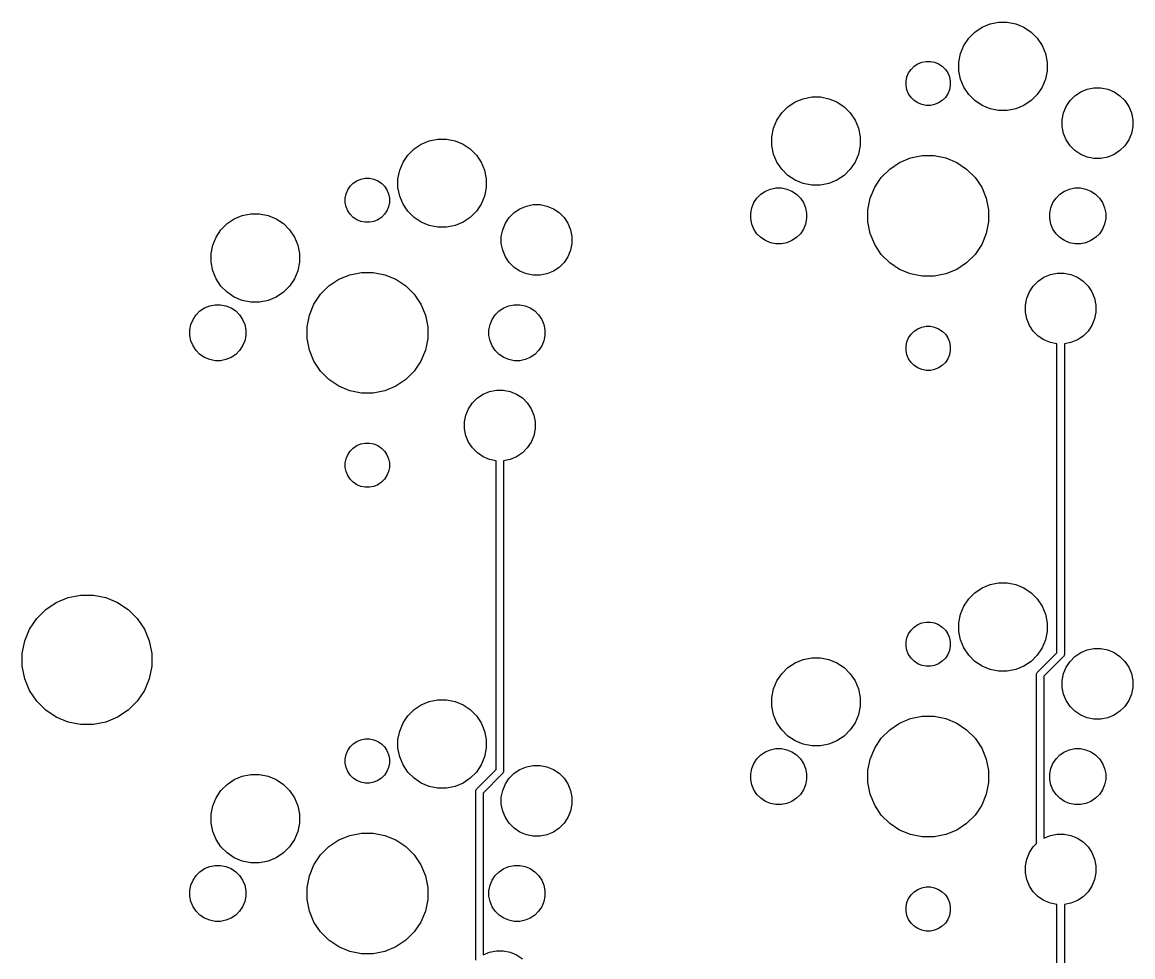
# Model space of a CAD drawing. Extents: x 52 to 337, y -159 to -34.
# Drawn here: x 96.22 to 133.95, y -67.24 to -35.49 of the extents above; entities that cross this region are included whole.
import ezdxf

# ---------------------------------------------------------------- set-up
doc = ezdxf.new("R2010")
doc.units = 0
doc.layers.add('BLACK', color=7, linetype='CONTINUOUS')

msp = doc.modelspace()

# ---------------------------------------------------------------- linework, layer by layer
at = {"layer": 'BLACK', "linetype": 'CONTINUOUS'}
for p, q in [((128.375, -36.0326), (128.584, -35.8236)), ((128.584, -35.8236), (128.829, -35.6595)), ((128.829, -35.6595), (129.102, -35.5464)), ((129.102, -35.5464), (129.392, -35.4887)), ((129.392, -35.4887), (129.688, -35.4887)), ((129.688, -35.4887), (129.978, -35.5464)), ((129.978, -35.5464), (130.251, -35.6595)), ((130.251, -35.6595), (130.496, -35.8236)), ((130.496, -35.8236), (130.705, -36.0326)), ((128.211, -36.2782), (128.375, -36.0326)), ((130.705, -36.0326), (130.869, -36.2782)), ((128.04, -36.841), (128.098, -36.5512)), ((128.098, -36.5512), (128.211, -36.2782)), ((130.869, -36.2782), (130.982, -36.5512)), ((130.982, -36.5512), (131.04, -36.841)), ((126.522, -36.9862), (126.645, -36.9041)), ((126.645, -36.9041), (126.781, -36.8476)), ((126.781, -36.8476), (126.926, -36.8188)), ((126.926, -36.8188), (127.074, -36.8188)), ((127.074, -36.8188), (127.219, -36.8476)), ((127.219, -36.8476), (127.355, -36.9041)), ((127.355, -36.9041), (127.478, -36.9862)), ((128.04, -37.1365), (128.04, -36.841)), ((131.04, -36.841), (131.04, -37.1365)), ((126.279, -37.35), (126.335, -37.2135)), ((126.335, -37.2135), (126.417, -37.0907)), ((126.417, -37.0907), (126.522, -36.9862)), ((127.478, -36.9862), (127.583, -37.0907)), ((127.583, -37.0907), (127.665, -37.2135)), ((127.665, -37.2135), (127.721, -37.35)), ((128.098, -37.4263), (128.04, -37.1365)), ((131.04, -37.1365), (130.982, -37.4263)), ((126.25, -37.4949), (126.279, -37.35)), ((126.25, -37.6426), (126.25, -37.4949)), ((126.279, -37.7875), (126.25, -37.6426)), ((127.721, -37.35), (127.75, -37.4949)), ((127.75, -37.6426), (127.721, -37.7875)), ((127.75, -37.4949), (127.75, -37.6426)), ((128.211, -37.6993), (128.098, -37.4263)), ((128.375, -37.9449), (128.211, -37.6993)), ((130.869, -37.6993), (130.705, -37.9449)), ((130.982, -37.4263), (130.869, -37.6993)), ((132.4, -37.7649), (132.632, -37.7188)), ((132.632, -37.7188), (132.868, -37.7188)), ((132.868, -37.7188), (133.1, -37.7649)), ((122.479, -38.1995), (122.752, -38.0864)), ((122.752, -38.0864), (123.042, -38.0287)), ((123.042, -38.0287), (123.338, -38.0287)), ((123.338, -38.0287), (123.628, -38.0864)), ((123.628, -38.0864), (123.901, -38.1995)), ((126.335, -37.924), (126.279, -37.7875)), ((126.417, -38.0468), (126.335, -37.924)), ((126.522, -38.1513), (126.417, -38.0468)), ((127.583, -38.0468), (127.478, -38.1513)), ((127.665, -37.924), (127.583, -38.0468)), ((127.721, -37.7875), (127.665, -37.924)), ((128.584, -38.1539), (128.375, -37.9449)), ((130.705, -37.9449), (130.496, -38.1539)), ((131.818, -38.1538), (131.985, -37.9866)), ((131.985, -37.9866), (132.182, -37.8553)), ((132.182, -37.8553), (132.4, -37.7649)), ((133.1, -37.7649), (133.318, -37.8553)), ((133.318, -37.8553), (133.515, -37.9866)), ((133.515, -37.9866), (133.682, -38.1538)), ((122.025, -38.5726), (122.234, -38.3636)), ((122.234, -38.3636), (122.479, -38.1995)), ((123.901, -38.1995), (124.146, -38.3636)), ((124.146, -38.3636), (124.355, -38.5726)), ((126.645, -38.2334), (126.522, -38.1513)), ((126.781, -38.2899), (126.645, -38.2334)), ((126.926, -38.3188), (126.781, -38.2899)), ((127.074, -38.3188), (126.926, -38.3188)), ((127.219, -38.2899), (127.074, -38.3188)), ((127.355, -38.2334), (127.219, -38.2899)), ((127.478, -38.1513), (127.355, -38.2334)), ((128.829, -38.318), (128.584, -38.1539)), ((129.102, -38.4311), (128.829, -38.318)), ((129.392, -38.4887), (129.102, -38.4311)), ((129.978, -38.4311), (129.688, -38.4887)), ((130.251, -38.318), (129.978, -38.4311)), ((130.496, -38.1539), (130.251, -38.318)), ((131.596, -38.5687), (131.687, -38.3503)), ((131.687, -38.3503), (131.818, -38.1538)), ((133.682, -38.1538), (133.813, -38.3503)), ((133.813, -38.3503), (133.904, -38.5687)), ((121.748, -39.0912), (121.861, -38.8182)), ((121.861, -38.8182), (122.025, -38.5726)), ((124.355, -38.5726), (124.519, -38.8182)), ((124.519, -38.8182), (124.632, -39.0912)), ((129.688, -38.4887), (129.392, -38.4887)), ((131.55, -38.8006), (131.596, -38.5687)), ((131.55, -39.0369), (131.55, -38.8006)), ((133.904, -38.5687), (133.95, -38.8006)), ((133.95, -38.8006), (133.95, -39.0369)), ((121.69, -39.381), (121.748, -39.0912)), ((124.632, -39.0912), (124.69, -39.381)), ((131.596, -39.2688), (131.55, -39.0369)), ((133.95, -39.0369), (133.904, -39.2688)), ((109.779, -39.6282), (110.052, -39.5151)), ((110.052, -39.5151), (110.342, -39.4575)), ((110.342, -39.4575), (110.638, -39.4575)), ((110.638, -39.4575), (110.928, -39.5151)), ((110.928, -39.5151), (111.201, -39.6282)), ((121.69, -39.6765), (121.69, -39.381)), ((124.69, -39.381), (124.69, -39.6765)), ((131.687, -39.4872), (131.596, -39.2688)), ((131.818, -39.6837), (131.687, -39.4872)), ((133.813, -39.4872), (133.682, -39.6837)), ((133.904, -39.2688), (133.813, -39.4872)), ((109.325, -40.0013), (109.534, -39.7924)), ((109.534, -39.7924), (109.779, -39.6282)), ((111.201, -39.6282), (111.446, -39.7924)), ((111.446, -39.7924), (111.655, -40.0013)), ((121.748, -39.9663), (121.69, -39.6765)), ((121.861, -40.2393), (121.748, -39.9663)), ((124.632, -39.9663), (124.519, -40.2393)), ((124.69, -39.6765), (124.632, -39.9663)), ((131.985, -39.8509), (131.818, -39.6837)), ((132.182, -39.9822), (131.985, -39.8509)), ((132.4, -40.0726), (132.182, -39.9822)), ((133.318, -39.9822), (133.1, -40.0726)), ((133.515, -39.8509), (133.318, -39.9822)), ((133.682, -39.6837), (133.515, -39.8509)), ((109.048, -40.52), (109.161, -40.247)), ((109.161, -40.247), (109.325, -40.0013)), ((111.655, -40.0013), (111.819, -40.247)), ((111.819, -40.247), (111.932, -40.52)), ((122.025, -40.4849), (121.861, -40.2393)), ((124.519, -40.2393), (124.355, -40.4849)), ((125.693, -40.4764), (126.029, -40.2521)), ((126.029, -40.2521), (126.402, -40.0975)), ((126.402, -40.0975), (126.798, -40.0187)), ((126.798, -40.0187), (127.202, -40.0187)), ((127.202, -40.0187), (127.598, -40.0975)), ((127.598, -40.0975), (127.971, -40.2521)), ((127.971, -40.2521), (128.307, -40.4764)), ((132.632, -40.1187), (132.4, -40.0726)), ((132.868, -40.1187), (132.632, -40.1187)), ((133.1, -40.0726), (132.868, -40.1187)), ((108.99, -40.8098), (109.048, -40.52)), ((111.932, -40.52), (111.99, -40.8098)), ((122.234, -40.6939), (122.025, -40.4849)), ((122.479, -40.858), (122.234, -40.6939)), ((124.146, -40.6939), (123.901, -40.858)), ((124.355, -40.4849), (124.146, -40.6939)), ((125.408, -40.762), (125.693, -40.4764)), ((128.307, -40.4764), (128.592, -40.762)), ((107.285, -41.1822), (107.367, -41.0594)), ((107.367, -41.0594), (107.472, -40.9549)), ((107.472, -40.9549), (107.595, -40.8729)), ((107.595, -40.8729), (107.731, -40.8163)), ((107.731, -40.8163), (107.876, -40.7875)), ((107.876, -40.7875), (108.024, -40.7875)), ((108.024, -40.7875), (108.169, -40.8163)), ((108.169, -40.8163), (108.305, -40.8729)), ((108.305, -40.8729), (108.428, -40.9549)), ((108.428, -40.9549), (108.533, -41.0594)), ((108.533, -41.0594), (108.615, -41.1822)), ((108.99, -41.1052), (108.99, -40.8098)), ((109.048, -41.395), (108.99, -41.1052)), ((111.99, -41.1052), (111.932, -41.395)), ((111.99, -40.8098), (111.99, -41.1052)), ((121.643, -41.1553), (121.826, -41.1187)), ((121.826, -41.1187), (122.014, -41.1187)), ((122.014, -41.1187), (122.197, -41.1553)), ((122.752, -40.9711), (122.479, -40.858)), ((123.042, -41.0287), (122.752, -40.9711)), ((123.338, -41.0287), (123.042, -41.0287)), ((123.628, -40.9711), (123.338, -41.0287)), ((123.901, -40.858), (123.628, -40.9711)), ((125.029, -41.4708), (125.183, -41.0977)), ((125.183, -41.0977), (125.408, -40.762)), ((128.592, -40.762), (128.817, -41.0977)), ((128.817, -41.0977), (128.971, -41.4708)), ((131.803, -41.1553), (131.986, -41.1187)), ((131.986, -41.1187), (132.174, -41.1187)), ((132.174, -41.1187), (132.357, -41.1553)), ((107.2, -41.4636), (107.229, -41.3187)), ((107.2, -41.6114), (107.2, -41.4636)), ((107.229, -41.3187), (107.285, -41.1822)), ((108.615, -41.1822), (108.671, -41.3187)), ((108.671, -41.3187), (108.7, -41.4636)), ((108.7, -41.4636), (108.7, -41.6114)), ((109.161, -41.668), (109.048, -41.395)), ((111.932, -41.395), (111.819, -41.668)), ((121.078, -41.6188), (121.182, -41.4632)), ((121.182, -41.4632), (121.314, -41.3308)), ((121.314, -41.3308), (121.47, -41.2269)), ((121.47, -41.2269), (121.643, -41.1553)), ((122.197, -41.1553), (122.37, -41.2269)), ((122.37, -41.2269), (122.526, -41.3308)), ((122.526, -41.3308), (122.658, -41.4632)), ((122.658, -41.4632), (122.762, -41.6188)), ((124.95, -41.8668), (125.029, -41.4708)), ((128.971, -41.4708), (129.05, -41.8668)), ((131.238, -41.6188), (131.342, -41.4632)), ((131.342, -41.4632), (131.474, -41.3308)), ((131.474, -41.3308), (131.63, -41.2269)), ((131.63, -41.2269), (131.803, -41.1553)), ((132.357, -41.1553), (132.53, -41.2269)), ((132.53, -41.2269), (132.686, -41.3308)), ((132.686, -41.3308), (132.818, -41.4632)), ((132.818, -41.4632), (132.922, -41.6188)), ((107.229, -41.7563), (107.2, -41.6114)), ((107.285, -41.8928), (107.229, -41.7563)), ((108.671, -41.7563), (108.615, -41.8928)), ((108.7, -41.6114), (108.671, -41.7563)), ((109.325, -41.9137), (109.161, -41.668)), ((111.819, -41.668), (111.655, -41.9137)), ((112.935, -41.9554), (113.132, -41.8241)), ((113.132, -41.8241), (113.35, -41.7336)), ((113.35, -41.7336), (113.582, -41.6875)), ((113.582, -41.6875), (113.818, -41.6875)), ((113.818, -41.6875), (114.05, -41.7336)), ((114.05, -41.7336), (114.268, -41.8241)), ((114.268, -41.8241), (114.465, -41.9554)), ((120.97, -41.9752), (121.007, -41.7916)), ((121.007, -41.7916), (121.078, -41.6188)), ((122.762, -41.6188), (122.833, -41.7916)), ((122.833, -41.7916), (122.87, -41.9752)), ((124.95, -42.2707), (124.95, -41.8668)), ((129.05, -41.8668), (129.05, -42.2707)), ((131.13, -41.9752), (131.167, -41.7916)), ((131.167, -41.7916), (131.238, -41.6188)), ((132.922, -41.6188), (132.993, -41.7916)), ((132.993, -41.7916), (133.03, -41.9752)), ((103.184, -42.3324), (103.429, -42.1682)), ((103.429, -42.1682), (103.702, -42.0551)), ((103.702, -42.0551), (103.992, -41.9975)), ((103.992, -41.9975), (104.288, -41.9975)), ((104.288, -41.9975), (104.578, -42.0551)), ((104.578, -42.0551), (104.851, -42.1682)), ((104.851, -42.1682), (105.096, -42.3324)), ((107.367, -42.0156), (107.285, -41.8928)), ((107.472, -42.1201), (107.367, -42.0156)), ((107.595, -42.2021), (107.472, -42.1201)), ((107.731, -42.2587), (107.595, -42.2021)), ((108.305, -42.2021), (108.169, -42.2587)), ((108.428, -42.1201), (108.305, -42.2021)), ((108.533, -42.0156), (108.428, -42.1201)), ((108.615, -41.8928), (108.533, -42.0156)), ((109.534, -42.1226), (109.325, -41.9137)), ((109.779, -42.2868), (109.534, -42.1226)), ((111.446, -42.1226), (111.201, -42.2868)), ((111.655, -41.9137), (111.446, -42.1226)), ((112.637, -42.3191), (112.768, -42.1225)), ((112.768, -42.1225), (112.935, -41.9554)), ((114.465, -41.9554), (114.632, -42.1225)), ((114.632, -42.1225), (114.763, -42.3191)), ((120.97, -42.1623), (120.97, -41.9752)), ((121.007, -42.3459), (120.97, -42.1623)), ((122.87, -42.1623), (122.833, -42.3459)), ((122.87, -41.9752), (122.87, -42.1623)), ((131.13, -42.1623), (131.13, -41.9752)), ((131.167, -42.3459), (131.13, -42.1623)), ((133.03, -42.1623), (132.993, -42.3459)), ((133.03, -41.9752), (133.03, -42.1623)), ((102.811, -42.787), (102.975, -42.5413)), ((102.975, -42.5413), (103.184, -42.3324)), ((105.096, -42.3324), (105.305, -42.5413)), ((105.305, -42.5413), (105.469, -42.787)), ((107.876, -42.2875), (107.731, -42.2587)), ((108.024, -42.2875), (107.876, -42.2875)), ((108.169, -42.2587), (108.024, -42.2875)), ((110.052, -42.3999), (109.779, -42.2868)), ((110.342, -42.4575), (110.052, -42.3999)), ((110.638, -42.4575), (110.342, -42.4575)), ((110.928, -42.3999), (110.638, -42.4575)), ((111.201, -42.2868), (110.928, -42.3999)), ((112.5, -42.7693), (112.546, -42.5375)), ((112.546, -42.5375), (112.637, -42.3191)), ((114.763, -42.3191), (114.854, -42.5375)), ((114.854, -42.5375), (114.9, -42.7693)), ((121.078, -42.5187), (121.007, -42.3459)), ((121.182, -42.6743), (121.078, -42.5187)), ((122.762, -42.5187), (122.658, -42.6743)), ((122.833, -42.3459), (122.762, -42.5187)), ((125.029, -42.6667), (124.95, -42.2707)), ((129.05, -42.2707), (128.971, -42.6667)), ((131.238, -42.5187), (131.167, -42.3459)), ((131.342, -42.6743), (131.238, -42.5187)), ((132.922, -42.5187), (132.818, -42.6743)), ((132.993, -42.3459), (132.922, -42.5187)), ((102.698, -43.06), (102.811, -42.787)), ((105.469, -42.787), (105.582, -43.06)), ((112.5, -43.0057), (112.5, -42.7693)), ((112.546, -43.2375), (112.5, -43.0057)), ((114.9, -43.0057), (114.854, -43.2375)), ((114.9, -42.7693), (114.9, -43.0057)), ((121.314, -42.8067), (121.182, -42.6743)), ((121.47, -42.9106), (121.314, -42.8067)), ((121.643, -42.9822), (121.47, -42.9106)), ((121.826, -43.0187), (121.643, -42.9822)), ((122.197, -42.9822), (122.014, -43.0187)), ((122.37, -42.9106), (122.197, -42.9822)), ((122.526, -42.8067), (122.37, -42.9106)), ((122.658, -42.6743), (122.526, -42.8067)), ((125.183, -43.0398), (125.029, -42.6667)), ((128.971, -42.6667), (128.817, -43.0398)), ((131.474, -42.8067), (131.342, -42.6743)), ((131.63, -42.9106), (131.474, -42.8067)), ((131.803, -42.9822), (131.63, -42.9106)), ((131.986, -43.0187), (131.803, -42.9822)), ((132.357, -42.9822), (132.174, -43.0187)), ((132.53, -42.9106), (132.357, -42.9822)), ((132.686, -42.8067), (132.53, -42.9106)), ((132.818, -42.6743), (132.686, -42.8067)), ((102.64, -43.3498), (102.698, -43.06)), ((102.64, -43.6452), (102.64, -43.3498)), ((105.582, -43.06), (105.64, -43.3498)), ((105.64, -43.3498), (105.64, -43.6452)), ((112.637, -43.4559), (112.546, -43.2375)), ((114.854, -43.2375), (114.763, -43.4559)), ((122.014, -43.0187), (121.826, -43.0187)), ((125.408, -43.3755), (125.183, -43.0398)), ((125.693, -43.6611), (125.408, -43.3755)), ((128.592, -43.3755), (128.307, -43.6611)), ((128.817, -43.0398), (128.592, -43.3755)), ((132.174, -43.0187), (131.986, -43.0187)), ((102.698, -43.935), (102.64, -43.6452)), ((105.64, -43.6452), (105.582, -43.935)), ((112.768, -43.6525), (112.637, -43.4559)), ((112.935, -43.8196), (112.768, -43.6525)), ((114.632, -43.6525), (114.465, -43.8196)), ((114.763, -43.4559), (114.632, -43.6525)), ((126.029, -43.8854), (125.693, -43.6611)), ((128.307, -43.6611), (127.971, -43.8854)), ((102.811, -44.208), (102.698, -43.935)), ((105.582, -43.935), (105.469, -44.208)), ((106.979, -44.2208), (107.352, -44.0663)), ((107.352, -44.0663), (107.748, -43.9875)), ((107.748, -43.9875), (108.152, -43.9875)), ((108.152, -43.9875), (108.548, -44.0663)), ((108.548, -44.0663), (108.921, -44.2208)), ((113.132, -43.9509), (112.935, -43.8196)), ((113.35, -44.0414), (113.132, -43.9509)), ((113.582, -44.0875), (113.35, -44.0414)), ((113.818, -44.0875), (113.582, -44.0875)), ((114.05, -44.0414), (113.818, -44.0875)), ((114.268, -43.9509), (114.05, -44.0414)), ((114.465, -43.8196), (114.268, -43.9509)), ((126.402, -44.04), (126.029, -43.8854)), ((126.798, -44.1187), (126.402, -44.04)), ((127.202, -44.1187), (126.798, -44.1187)), ((127.598, -44.04), (127.202, -44.1187)), ((127.971, -43.8854), (127.598, -44.04)), ((130.932, -44.1553), (131.15, -44.0649)), ((131.15, -44.0649), (131.382, -44.0187)), ((131.382, -44.0187), (131.618, -44.0187)), ((131.618, -44.0187), (131.85, -44.0649)), ((131.85, -44.0649), (132.068, -44.1553)), ((102.975, -44.4537), (102.811, -44.208)), ((103.184, -44.6626), (102.975, -44.4537)), ((105.305, -44.4537), (105.096, -44.6626)), ((105.469, -44.208), (105.305, -44.4537)), ((106.358, -44.7307), (106.643, -44.4452)), ((106.643, -44.4452), (106.979, -44.2208)), ((108.921, -44.2208), (109.257, -44.4452)), ((109.257, -44.4452), (109.542, -44.7307)), ((130.437, -44.6503), (130.568, -44.4538)), ((130.568, -44.4538), (130.735, -44.2866)), ((130.735, -44.2866), (130.932, -44.1553)), ((132.068, -44.1553), (132.265, -44.2866)), ((132.265, -44.2866), (132.432, -44.4538)), ((132.432, -44.4538), (132.563, -44.6503)), ((103.429, -44.8268), (103.184, -44.6626)), ((103.702, -44.9399), (103.429, -44.8268)), ((104.851, -44.8268), (104.578, -44.9399)), ((105.096, -44.6626), (104.851, -44.8268)), ((106.133, -45.0665), (106.358, -44.7307)), ((109.542, -44.7307), (109.767, -45.0665)), ((130.3, -45.1006), (130.346, -44.8687)), ((130.346, -44.8687), (130.437, -44.6503)), ((132.563, -44.6503), (132.654, -44.8687)), ((132.654, -44.8687), (132.7, -45.1006)), ((102.264, -45.2996), (102.42, -45.1956)), ((102.42, -45.1956), (102.593, -45.124)), ((102.593, -45.124), (102.776, -45.0875)), ((102.776, -45.0875), (102.964, -45.0875)), ((102.964, -45.0875), (103.147, -45.124)), ((103.147, -45.124), (103.32, -45.1956)), ((103.32, -45.1956), (103.476, -45.2996)), ((103.992, -44.9975), (103.702, -44.9399)), ((104.288, -44.9975), (103.992, -44.9975)), ((104.578, -44.9399), (104.288, -44.9975)), ((105.979, -45.4395), (106.133, -45.0665)), ((109.767, -45.0665), (109.921, -45.4395)), ((112.424, -45.2996), (112.58, -45.1956)), ((112.58, -45.1956), (112.753, -45.124)), ((112.753, -45.124), (112.936, -45.0875)), ((112.936, -45.0875), (113.124, -45.0875)), ((113.124, -45.0875), (113.307, -45.124)), ((113.307, -45.124), (113.48, -45.1956)), ((113.48, -45.1956), (113.636, -45.2996)), ((130.3, -45.3369), (130.3, -45.1006)), ((132.7, -45.1006), (132.7, -45.3369)), ((101.957, -45.7604), (102.028, -45.5875)), ((102.028, -45.5875), (102.132, -45.4319)), ((102.132, -45.4319), (102.264, -45.2996)), ((103.476, -45.2996), (103.608, -45.4319)), ((103.608, -45.4319), (103.712, -45.5875)), ((103.712, -45.5875), (103.783, -45.7604)), ((105.9, -45.8356), (105.979, -45.4395)), ((109.921, -45.4395), (110, -45.8356)), ((112.117, -45.7604), (112.188, -45.5875)), ((112.188, -45.5875), (112.292, -45.4319)), ((112.292, -45.4319), (112.424, -45.2996)), ((113.636, -45.2996), (113.768, -45.4319)), ((113.768, -45.4319), (113.872, -45.5875)), ((113.872, -45.5875), (113.943, -45.7604)), ((130.346, -45.5688), (130.3, -45.3369)), ((130.437, -45.7872), (130.346, -45.5688)), ((132.654, -45.5688), (132.563, -45.7872)), ((132.7, -45.3369), (132.654, -45.5688)), ((101.92, -45.9439), (101.957, -45.7604)), ((101.92, -46.1311), (101.92, -45.9439)), ((103.783, -45.7604), (103.82, -45.9439)), ((103.82, -45.9439), (103.82, -46.1311)), ((105.9, -46.2394), (105.9, -45.8356)), ((110, -45.8356), (110, -46.2394)), ((112.08, -45.9439), (112.117, -45.7604)), ((112.08, -46.1311), (112.08, -45.9439)), ((113.943, -45.7604), (113.98, -45.9439)), ((113.98, -45.9439), (113.98, -46.1311)), ((126.417, -46.0907), (126.522, -45.9862)), ((126.522, -45.9862), (126.645, -45.9041)), ((126.645, -45.9041), (126.781, -45.8476)), ((126.781, -45.8476), (126.926, -45.8188)), ((126.926, -45.8188), (127.074, -45.8188)), ((127.074, -45.8188), (127.219, -45.8476)), ((127.219, -45.8476), (127.355, -45.9041)), ((127.355, -45.9041), (127.478, -45.9862)), ((127.478, -45.9862), (127.583, -46.0907)), ((130.568, -45.9837), (130.437, -45.7872)), ((130.735, -46.1509), (130.568, -45.9837)), ((132.432, -45.9837), (132.265, -46.1509)), ((132.563, -45.7872), (132.432, -45.9837)), ((101.957, -46.3146), (101.92, -46.1311)), ((102.028, -46.4875), (101.957, -46.3146)), ((103.783, -46.3146), (103.712, -46.4875)), ((103.82, -46.1311), (103.783, -46.3146)), ((105.979, -46.6355), (105.9, -46.2394)), ((110, -46.2394), (109.921, -46.6355)), ((112.117, -46.3146), (112.08, -46.1311)), ((112.188, -46.4875), (112.117, -46.3146)), ((113.943, -46.3146), (113.872, -46.4875)), ((113.98, -46.1311), (113.943, -46.3146)), ((126.25, -46.4949), (126.279, -46.35)), ((126.279, -46.35), (126.335, -46.2135)), ((126.335, -46.2135), (126.417, -46.0907)), ((127.583, -46.0907), (127.665, -46.2135)), ((127.665, -46.2135), (127.721, -46.35)), ((127.721, -46.35), (127.75, -46.4949)), ((130.932, -46.2822), (130.735, -46.1509)), ((131.15, -46.3726), (130.932, -46.2822)), ((131.375, -46.4174), (131.15, -46.3726)), ((131.85, -46.3726), (131.625, -46.4174)), ((132.068, -46.2822), (131.85, -46.3726)), ((132.265, -46.1509), (132.068, -46.2822)), ((102.132, -46.6431), (102.028, -46.4875)), ((102.264, -46.7754), (102.132, -46.6431)), ((102.42, -46.8794), (102.264, -46.7754)), ((103.476, -46.7754), (103.32, -46.8794)), ((103.608, -46.6431), (103.476, -46.7754)), ((103.712, -46.4875), (103.608, -46.6431)), ((106.133, -47.0085), (105.979, -46.6355)), ((109.921, -46.6355), (109.767, -47.0085)), ((112.292, -46.6431), (112.188, -46.4875)), ((112.424, -46.7754), (112.292, -46.6431)), ((112.58, -46.8794), (112.424, -46.7754)), ((113.636, -46.7754), (113.48, -46.8794)), ((113.768, -46.6431), (113.636, -46.7754)), ((113.872, -46.4875), (113.768, -46.6431)), ((126.25, -46.6426), (126.25, -46.4949)), ((126.279, -46.7875), (126.25, -46.6426)), ((127.75, -46.6426), (127.721, -46.7875)), ((127.75, -46.4949), (127.75, -46.6426)), ((131.375, -56.91), (131.375, -46.4174)), ((131.625, -46.4174), (131.625, -56.9556)), ((102.593, -46.951), (102.42, -46.8794)), ((102.776, -46.9875), (102.593, -46.951)), ((102.964, -46.9875), (102.776, -46.9875)), ((103.147, -46.951), (102.964, -46.9875)), ((103.32, -46.8794), (103.147, -46.951)), ((106.358, -47.3443), (106.133, -47.0085)), ((109.767, -47.0085), (109.542, -47.3443)), ((112.753, -46.951), (112.58, -46.8794)), ((112.936, -46.9875), (112.753, -46.951)), ((113.124, -46.9875), (112.936, -46.9875)), ((113.307, -46.951), (113.124, -46.9875)), ((113.48, -46.8794), (113.307, -46.951)), ((126.335, -46.924), (126.279, -46.7875)), ((126.417, -47.0468), (126.335, -46.924)), ((126.522, -47.1513), (126.417, -47.0468)), ((126.645, -47.2334), (126.522, -47.1513)), ((127.478, -47.1513), (127.355, -47.2334)), ((127.583, -47.0468), (127.478, -47.1513)), ((127.665, -46.924), (127.583, -47.0468)), ((127.721, -46.7875), (127.665, -46.924)), ((106.643, -47.6298), (106.358, -47.3443)), ((109.542, -47.3443), (109.257, -47.6298)), ((126.781, -47.2899), (126.645, -47.2334)), ((126.926, -47.3187), (126.781, -47.2899)), ((127.074, -47.3187), (126.926, -47.3187)), ((127.219, -47.2899), (127.074, -47.3187)), ((127.355, -47.2334), (127.219, -47.2899)), ((106.979, -47.8542), (106.643, -47.6298)), ((107.352, -48.0087), (106.979, -47.8542)), ((108.921, -47.8542), (108.548, -48.0087)), ((109.257, -47.6298), (108.921, -47.8542)), ((107.748, -48.0875), (107.352, -48.0087)), ((108.152, -48.0875), (107.748, -48.0875)), ((108.548, -48.0087), (108.152, -48.0875)), ((111.518, -48.4225), (111.685, -48.2554)), ((111.685, -48.2554), (111.882, -48.1241)), ((111.882, -48.1241), (112.1, -48.0336)), ((112.1, -48.0336), (112.332, -47.9875)), ((112.332, -47.9875), (112.568, -47.9875)), ((112.568, -47.9875), (112.8, -48.0336)), ((112.8, -48.0336), (113.018, -48.1241)), ((113.018, -48.1241), (113.215, -48.2554)), ((113.215, -48.2554), (113.382, -48.4225)), ((111.296, -48.8375), (111.387, -48.6191)), ((111.387, -48.6191), (111.518, -48.4225)), ((113.382, -48.4225), (113.513, -48.6191)), ((113.513, -48.6191), (113.604, -48.8375)), ((111.25, -49.0693), (111.296, -48.8375)), ((113.604, -48.8375), (113.65, -49.0693)), ((111.25, -49.3057), (111.25, -49.0693)), ((111.296, -49.5375), (111.25, -49.3057)), ((113.65, -49.3057), (113.604, -49.5375)), ((113.65, -49.0693), (113.65, -49.3057)), ((107.731, -49.8163), (107.876, -49.7875)), ((107.876, -49.7875), (108.024, -49.7875)), ((108.024, -49.7875), (108.169, -49.8163)), ((111.387, -49.7559), (111.296, -49.5375)), ((111.518, -49.9525), (111.387, -49.7559)), ((113.513, -49.7559), (113.382, -49.9525)), ((113.604, -49.5375), (113.513, -49.7559)), ((107.285, -50.1822), (107.367, -50.0594)), ((107.367, -50.0594), (107.472, -49.9549)), ((107.472, -49.9549), (107.595, -49.8729)), ((107.595, -49.8729), (107.731, -49.8163)), ((108.169, -49.8163), (108.305, -49.8729)), ((108.305, -49.8729), (108.428, -49.9549)), ((108.428, -49.9549), (108.533, -50.0594)), ((108.533, -50.0594), (108.615, -50.1822)), ((111.685, -50.1196), (111.518, -49.9525)), ((111.882, -50.2509), (111.685, -50.1196)), ((113.215, -50.1196), (113.018, -50.2509)), ((113.382, -49.9525), (113.215, -50.1196)), ((107.2, -50.4636), (107.229, -50.3187)), ((107.2, -50.6114), (107.2, -50.4636)), ((107.229, -50.3187), (107.285, -50.1822)), ((108.615, -50.1822), (108.671, -50.3187)), ((108.671, -50.3187), (108.7, -50.4636)), ((108.7, -50.4636), (108.7, -50.6114)), ((112.1, -50.3414), (111.882, -50.2509)), ((112.325, -50.3861), (112.1, -50.3414)), ((112.325, -60.8787), (112.325, -50.3861)), ((112.8, -50.3414), (112.575, -50.3861)), ((112.575, -50.3861), (112.575, -60.9244)), ((113.018, -50.2509), (112.8, -50.3414)), ((107.229, -50.7563), (107.2, -50.6114)), ((107.285, -50.8928), (107.229, -50.7563)), ((107.367, -51.0156), (107.285, -50.8928)), ((108.615, -50.8928), (108.533, -51.0156)), ((108.671, -50.7563), (108.615, -50.8928)), ((108.7, -50.6114), (108.671, -50.7563)), ((107.472, -51.1201), (107.367, -51.0156)), ((107.595, -51.2021), (107.472, -51.1201)), ((107.731, -51.2587), (107.595, -51.2021)), ((107.876, -51.2875), (107.731, -51.2587)), ((108.024, -51.2875), (107.876, -51.2875)), ((108.169, -51.2587), (108.024, -51.2875)), ((108.305, -51.2021), (108.169, -51.2587)), ((108.428, -51.1201), (108.305, -51.2021)), ((108.533, -51.0156), (108.428, -51.1201)), ((128.829, -54.7095), (129.102, -54.5964)), ((129.102, -54.5964), (129.392, -54.5388)), ((129.392, -54.5388), (129.688, -54.5388)), ((129.688, -54.5388), (129.978, -54.5964)), ((129.978, -54.5964), (130.251, -54.7095)), ((97.3829, -55.2004), (97.7833, -55.0345)), ((97.7833, -55.0345), (98.2083, -54.95)), ((98.2083, -54.95), (98.6417, -54.95)), ((98.6417, -54.95), (99.0667, -55.0345)), ((99.0667, -55.0345), (99.4671, -55.2004)), ((128.375, -55.0826), (128.584, -54.8736)), ((128.584, -54.8736), (128.829, -54.7095)), ((130.251, -54.7095), (130.496, -54.8736)), ((130.496, -54.8736), (130.705, -55.0826)), ((96.7161, -55.7476), (97.0226, -55.4411)), ((97.0226, -55.4411), (97.3829, -55.2004)), ((99.4671, -55.2004), (99.8274, -55.4411)), ((99.8274, -55.4411), (100.134, -55.7476)), ((128.098, -55.6012), (128.211, -55.3282)), ((128.211, -55.3282), (128.375, -55.0826)), ((130.705, -55.0826), (130.869, -55.3282)), ((130.869, -55.3282), (130.982, -55.6012)), ((96.4754, -56.1079), (96.7161, -55.7476)), ((100.134, -55.7476), (100.375, -56.1079)), ((128.04, -55.891), (128.098, -55.6012)), ((130.982, -55.6012), (131.04, -55.891)), ((96.3095, -56.5083), (96.4754, -56.1079)), ((100.375, -56.1079), (100.54, -56.5083)), ((126.335, -56.2635), (126.417, -56.1407)), ((126.417, -56.1407), (126.522, -56.0362)), ((126.522, -56.0362), (126.645, -55.9541)), ((126.645, -55.9541), (126.781, -55.8976)), ((126.781, -55.8976), (126.926, -55.8687)), ((126.926, -55.8687), (127.074, -55.8687)), ((127.074, -55.8687), (127.219, -55.8976)), ((127.219, -55.8976), (127.355, -55.9541)), ((127.355, -55.9541), (127.478, -56.0362)), ((127.478, -56.0362), (127.583, -56.1407)), ((127.583, -56.1407), (127.665, -56.2635)), ((128.04, -56.1865), (128.04, -55.891)), ((128.098, -56.4763), (128.04, -56.1865)), ((131.04, -56.1865), (130.982, -56.4763)), ((131.04, -55.891), (131.04, -56.1865)), ((96.225, -56.9333), (96.3095, -56.5083)), ((100.54, -56.5083), (100.625, -56.9333)), ((126.25, -56.5449), (126.279, -56.4)), ((126.25, -56.6926), (126.25, -56.5449)), ((126.279, -56.4), (126.335, -56.2635)), ((127.665, -56.2635), (127.721, -56.4)), ((127.721, -56.4), (127.75, -56.5449)), ((127.75, -56.5449), (127.75, -56.6926)), ((128.211, -56.7493), (128.098, -56.4763)), ((130.982, -56.4763), (130.869, -56.7493)), ((96.225, -57.3667), (96.225, -56.9333)), ((100.625, -56.9333), (100.625, -57.3667)), ((126.279, -56.8375), (126.25, -56.6926)), ((126.335, -56.974), (126.279, -56.8375)), ((127.721, -56.8375), (127.665, -56.974)), ((127.75, -56.6926), (127.721, -56.8375)), ((128.375, -56.9949), (128.211, -56.7493)), ((130.869, -56.7493), (130.705, -56.9949)), ((130.721, -57.564), (131.375, -56.91)), ((131.625, -56.9556), (131.626, -56.9617)), ((131.626, -56.9617), (131.625, -56.9679)), ((131.985, -57.0366), (132.182, -56.9053)), ((132.182, -56.9053), (132.4, -56.8149)), ((132.4, -56.8149), (132.632, -56.7687)), ((132.632, -56.7687), (132.868, -56.7687)), ((132.868, -56.7687), (133.1, -56.8149)), ((133.1, -56.8149), (133.318, -56.9053)), ((133.318, -56.9053), (133.515, -57.0366)), ((122.234, -57.4136), (122.479, -57.2495)), ((122.479, -57.2495), (122.752, -57.1364)), ((122.752, -57.1364), (123.042, -57.0787)), ((123.042, -57.0787), (123.338, -57.0787)), ((123.338, -57.0787), (123.628, -57.1364)), ((123.628, -57.1364), (123.901, -57.2495)), ((123.901, -57.2495), (124.146, -57.4136)), ((126.417, -57.0968), (126.335, -56.974)), ((126.522, -57.2013), (126.417, -57.0968)), ((126.645, -57.2834), (126.522, -57.2013)), ((126.781, -57.3399), (126.645, -57.2834)), ((126.926, -57.3687), (126.781, -57.3399)), ((127.219, -57.3399), (127.074, -57.3687)), ((127.355, -57.2834), (127.219, -57.3399)), ((127.478, -57.2013), (127.355, -57.2834)), ((127.583, -57.0968), (127.478, -57.2013)), ((127.665, -56.974), (127.583, -57.0968)), ((128.584, -57.2039), (128.375, -56.9949)), ((128.829, -57.368), (128.584, -57.2039)), ((130.496, -57.2039), (130.251, -57.368)), ((130.705, -56.9949), (130.496, -57.2039)), ((131.584, -57.0545), (130.93, -57.7085)), ((131.589, -57.0506), (131.584, -57.0545)), ((131.593, -57.0458), (131.589, -57.0506)), ((131.604, -57.0315), (131.593, -57.0458)), ((131.616, -57.0098), (131.604, -57.0315)), ((131.623, -56.9863), (131.616, -57.0098)), ((131.625, -56.9679), (131.623, -56.9863)), ((131.625, -56.9679), (131.625, -56.9679)), ((131.687, -57.4003), (131.818, -57.2038)), ((131.818, -57.2038), (131.985, -57.0366)), ((133.515, -57.0366), (133.682, -57.2038)), ((133.682, -57.2038), (133.813, -57.4003)), ((96.3095, -57.7917), (96.225, -57.3667)), ((100.625, -57.3667), (100.54, -57.7917)), ((121.861, -57.8682), (122.025, -57.6226)), ((122.025, -57.6226), (122.234, -57.4136)), ((124.146, -57.4136), (124.355, -57.6226)), ((124.355, -57.6226), (124.519, -57.8682)), ((127.074, -57.3687), (126.926, -57.3687)), ((129.102, -57.4811), (128.829, -57.368)), ((129.392, -57.5388), (129.102, -57.4811)), ((129.688, -57.5388), (129.392, -57.5388)), ((129.978, -57.4811), (129.688, -57.5388)), ((130.251, -57.368), (129.978, -57.4811)), ((130.679, -57.6567), (130.68, -57.6506)), ((130.68, -57.6629), (130.679, -57.6567)), ((130.68, -57.6506), (130.682, -57.6322)), ((130.68, -57.6506), (130.68, -57.6506)), ((130.68, -63.3917), (130.68, -57.6629)), ((130.682, -57.6322), (130.689, -57.6087)), ((130.689, -57.6087), (130.701, -57.587)), ((130.701, -57.587), (130.716, -57.5679)), ((130.716, -57.5679), (130.721, -57.564)), ((130.93, -57.7085), (130.93, -63.2064)), ((131.55, -57.8506), (131.596, -57.6187)), ((131.596, -57.6187), (131.687, -57.4003)), ((133.813, -57.4003), (133.904, -57.6187)), ((133.904, -57.6187), (133.95, -57.8506)), ((96.4754, -58.1921), (96.3095, -57.7917)), ((100.54, -57.7917), (100.375, -58.1921)), ((121.748, -58.1412), (121.861, -57.8682)), ((124.519, -57.8682), (124.632, -58.1412)), ((131.55, -58.0869), (131.55, -57.8506)), ((131.596, -58.3188), (131.55, -58.0869)), ((133.95, -58.0869), (133.904, -58.3188)), ((133.95, -57.8506), (133.95, -58.0869)), ((96.7161, -58.5524), (96.4754, -58.1921)), ((100.375, -58.1921), (100.134, -58.5524)), ((121.69, -58.431), (121.748, -58.1412)), ((121.69, -58.7265), (121.69, -58.431)), ((124.632, -58.1412), (124.69, -58.431)), ((124.69, -58.431), (124.69, -58.7265)), ((131.687, -58.5372), (131.596, -58.3188)), ((133.904, -58.3188), (133.813, -58.5372)), ((97.0226, -58.8589), (96.7161, -58.5524)), ((100.134, -58.5524), (99.8274, -58.8589)), ((109.325, -59.0513), (109.534, -58.8424)), ((109.534, -58.8424), (109.779, -58.6782)), ((109.779, -58.6782), (110.052, -58.5651)), ((110.052, -58.5651), (110.342, -58.5075)), ((110.342, -58.5075), (110.638, -58.5075)), ((110.638, -58.5075), (110.928, -58.5651)), ((110.928, -58.5651), (111.201, -58.6782)), ((111.201, -58.6782), (111.446, -58.8424)), ((111.446, -58.8424), (111.655, -59.0513)), ((121.748, -59.0163), (121.69, -58.7265)), ((124.69, -58.7265), (124.632, -59.0163)), ((131.818, -58.7337), (131.687, -58.5372)), ((131.985, -58.9009), (131.818, -58.7337)), ((133.682, -58.7337), (133.515, -58.9009)), ((133.813, -58.5372), (133.682, -58.7337)), ((97.3829, -59.0996), (97.0226, -58.8589)), ((97.7833, -59.2655), (97.3829, -59.0996)), ((99.4671, -59.0996), (99.0667, -59.2655)), ((99.8274, -58.8589), (99.4671, -59.0996)), ((109.161, -59.297), (109.325, -59.0513)), ((111.655, -59.0513), (111.819, -59.297)), ((121.861, -59.2893), (121.748, -59.0163)), ((124.632, -59.0163), (124.519, -59.2893)), ((126.029, -59.3021), (126.402, -59.1475)), ((126.402, -59.1475), (126.798, -59.0687)), ((126.798, -59.0687), (127.202, -59.0687)), ((127.202, -59.0687), (127.598, -59.1475)), ((127.598, -59.1475), (127.971, -59.3021)), ((132.182, -59.0322), (131.985, -58.9009)), ((132.4, -59.1226), (132.182, -59.0322)), ((132.632, -59.1687), (132.4, -59.1226)), ((132.868, -59.1687), (132.632, -59.1687)), ((133.1, -59.1226), (132.868, -59.1687)), ((133.318, -59.0322), (133.1, -59.1226)), ((133.515, -58.9009), (133.318, -59.0322)), ((98.2083, -59.35), (97.7833, -59.2655)), ((98.6417, -59.35), (98.2083, -59.35)), ((99.0667, -59.2655), (98.6417, -59.35)), ((108.99, -59.8598), (109.048, -59.57)), ((109.048, -59.57), (109.161, -59.297)), ((111.819, -59.297), (111.932, -59.57)), ((111.932, -59.57), (111.99, -59.8598)), ((122.025, -59.5349), (121.861, -59.2893)), ((122.234, -59.7439), (122.025, -59.5349)), ((124.355, -59.5349), (124.146, -59.7439)), ((124.519, -59.2893), (124.355, -59.5349)), ((125.408, -59.812), (125.693, -59.5264)), ((125.693, -59.5264), (126.029, -59.3021)), ((127.971, -59.3021), (128.307, -59.5264)), ((128.307, -59.5264), (128.592, -59.812)), ((107.472, -60.0049), (107.595, -59.9229)), ((107.595, -59.9229), (107.731, -59.8663)), ((107.731, -59.8663), (107.876, -59.8375)), ((107.876, -59.8375), (108.024, -59.8375)), ((108.024, -59.8375), (108.169, -59.8663)), ((108.169, -59.8663), (108.305, -59.9229)), ((108.305, -59.9229), (108.428, -60.0049)), ((108.99, -60.1552), (108.99, -59.8598)), ((111.99, -59.8598), (111.99, -60.1552)), ((122.479, -59.908), (122.234, -59.7439)), ((122.752, -60.0211), (122.479, -59.908)), ((123.901, -59.908), (123.628, -60.0211)), ((124.146, -59.7439), (123.901, -59.908)), ((125.183, -60.1477), (125.408, -59.812)), ((128.592, -59.812), (128.817, -60.1477)), ((107.229, -60.3687), (107.285, -60.2322)), ((107.285, -60.2322), (107.367, -60.1094)), ((107.367, -60.1094), (107.472, -60.0049)), ((108.428, -60.0049), (108.533, -60.1094)), ((108.533, -60.1094), (108.615, -60.2322)), ((108.615, -60.2322), (108.671, -60.3687)), ((109.048, -60.445), (108.99, -60.1552)), ((111.99, -60.1552), (111.932, -60.445)), ((121.314, -60.3808), (121.47, -60.2769)), ((121.47, -60.2769), (121.643, -60.2053)), ((121.643, -60.2053), (121.826, -60.1687)), ((121.826, -60.1687), (122.014, -60.1687)), ((122.014, -60.1687), (122.197, -60.2053)), ((122.197, -60.2053), (122.37, -60.2769)), ((122.37, -60.2769), (122.526, -60.3808)), ((123.042, -60.0787), (122.752, -60.0211)), ((123.338, -60.0787), (123.042, -60.0787)), ((123.628, -60.0211), (123.338, -60.0787)), ((125.029, -60.5208), (125.183, -60.1477)), ((128.817, -60.1477), (128.971, -60.5208)), ((131.474, -60.3808), (131.63, -60.2769)), ((131.63, -60.2769), (131.803, -60.2053)), ((131.803, -60.2053), (131.986, -60.1687)), ((131.986, -60.1687), (132.174, -60.1687)), ((132.174, -60.1687), (132.357, -60.2053)), ((132.357, -60.2053), (132.53, -60.2769)), ((132.53, -60.2769), (132.686, -60.3808)), ((107.2, -60.5136), (107.229, -60.3687)), ((107.2, -60.6614), (107.2, -60.5136)), ((107.229, -60.8063), (107.2, -60.6614)), ((108.671, -60.3687), (108.7, -60.5136)), ((108.7, -60.6614), (108.671, -60.8063)), ((108.7, -60.5136), (108.7, -60.6614)), ((109.161, -60.718), (109.048, -60.445)), ((109.325, -60.9637), (109.161, -60.718)), ((111.819, -60.718), (111.655, -60.9637)), ((111.932, -60.445), (111.819, -60.718)), ((121.007, -60.8416), (121.078, -60.6688)), ((121.078, -60.6688), (121.182, -60.5132)), ((121.182, -60.5132), (121.314, -60.3808)), ((122.526, -60.3808), (122.658, -60.5132)), ((122.658, -60.5132), (122.762, -60.6688)), ((122.762, -60.6688), (122.833, -60.8416)), ((124.95, -60.9168), (125.029, -60.5208)), ((128.971, -60.5208), (129.05, -60.9168)), ((131.167, -60.8416), (131.238, -60.6688)), ((131.238, -60.6688), (131.342, -60.5132)), ((131.342, -60.5132), (131.474, -60.3808)), ((132.686, -60.3808), (132.818, -60.5132)), ((132.818, -60.5132), (132.922, -60.6688)), ((132.922, -60.6688), (132.993, -60.8416)), ((103.429, -61.2182), (103.702, -61.1051)), ((103.702, -61.1051), (103.992, -61.0475)), ((103.992, -61.0475), (104.288, -61.0475)), ((104.288, -61.0475), (104.578, -61.1051)), ((104.578, -61.1051), (104.851, -61.2182)), ((107.285, -60.9428), (107.229, -60.8063)), ((107.367, -61.0656), (107.285, -60.9428)), ((107.472, -61.1701), (107.367, -61.0656)), ((108.533, -61.0656), (108.428, -61.1701)), ((108.615, -60.9428), (108.533, -61.0656)), ((108.671, -60.8063), (108.615, -60.9428)), ((109.534, -61.1726), (109.325, -60.9637)), ((111.655, -60.9637), (111.446, -61.1726)), ((111.671, -61.5328), (112.325, -60.8787)), ((112.534, -61.0232), (111.88, -61.6773)), ((112.539, -61.0193), (112.534, -61.0232)), ((112.543, -61.0145), (112.539, -61.0193)), ((112.554, -61.0003), (112.543, -61.0145)), ((112.566, -60.9786), (112.554, -61.0003)), ((112.57, -60.9667), (112.566, -60.9786)), ((112.573, -60.955), (112.57, -60.9667)), ((112.575, -60.9366), (112.573, -60.955)), ((112.575, -60.9244), (112.576, -60.9305)), ((112.576, -60.9305), (112.575, -60.9366)), ((112.575, -60.9366), (112.575, -60.9366)), ((112.768, -61.1725), (112.935, -61.0054)), ((112.935, -61.0054), (113.132, -60.8741)), ((113.132, -60.8741), (113.35, -60.7836)), ((113.35, -60.7836), (113.582, -60.7375)), ((113.582, -60.7375), (113.818, -60.7375)), ((113.818, -60.7375), (114.05, -60.7836)), ((114.05, -60.7836), (114.268, -60.8741)), ((114.268, -60.8741), (114.465, -61.0054)), ((114.465, -61.0054), (114.632, -61.1725)), ((120.97, -61.0252), (121.007, -60.8416)), ((120.97, -61.2123), (120.97, -61.0252)), ((122.833, -60.8416), (122.87, -61.0252)), ((122.87, -61.0252), (122.87, -61.2123)), ((124.95, -61.3207), (124.95, -60.9168)), ((129.05, -60.9168), (129.05, -61.3207)), ((131.13, -61.0252), (131.167, -60.8416)), ((131.13, -61.2123), (131.13, -61.0252)), ((132.993, -60.8416), (133.03, -61.0252)), ((133.03, -61.0252), (133.03, -61.2123)), ((102.975, -61.5913), (103.184, -61.3824)), ((103.184, -61.3824), (103.429, -61.2182)), ((104.851, -61.2182), (105.096, -61.3824)), ((105.096, -61.3824), (105.305, -61.5913)), ((107.595, -61.2521), (107.472, -61.1701)), ((107.731, -61.3087), (107.595, -61.2521)), ((107.876, -61.3375), (107.731, -61.3087)), ((108.024, -61.3375), (107.876, -61.3375)), ((108.169, -61.3087), (108.024, -61.3375)), ((108.305, -61.2521), (108.169, -61.3087)), ((108.428, -61.1701), (108.305, -61.2521)), ((109.779, -61.3368), (109.534, -61.1726)), ((110.052, -61.4499), (109.779, -61.3368)), ((110.342, -61.5075), (110.052, -61.4499)), ((110.928, -61.4499), (110.638, -61.5075)), ((111.201, -61.3368), (110.928, -61.4499)), ((111.446, -61.1726), (111.201, -61.3368)), ((112.546, -61.5875), (112.637, -61.3691)), ((112.637, -61.3691), (112.768, -61.1725)), ((114.632, -61.1725), (114.763, -61.3691)), ((114.763, -61.3691), (114.854, -61.5875)), ((121.007, -61.3959), (120.97, -61.2123)), ((121.078, -61.5687), (121.007, -61.3959)), ((122.833, -61.3959), (122.762, -61.5687)), ((122.87, -61.2123), (122.833, -61.3959)), ((125.029, -61.7167), (124.95, -61.3207)), ((129.05, -61.3207), (128.971, -61.7167)), ((131.167, -61.3959), (131.13, -61.2123)), ((131.238, -61.5687), (131.167, -61.3959)), ((132.993, -61.3959), (132.922, -61.5687)), ((133.03, -61.2123), (132.993, -61.3959)), ((102.698, -62.11), (102.811, -61.837)), ((102.811, -61.837), (102.975, -61.5913)), ((105.305, -61.5913), (105.469, -61.837)), ((105.469, -61.837), (105.582, -62.11)), ((110.638, -61.5075), (110.342, -61.5075)), ((111.629, -61.6255), (111.63, -61.6194)), ((111.63, -61.6316), (111.629, -61.6255)), ((111.63, -61.6194), (111.632, -61.601)), ((111.63, -61.6194), (111.63, -61.6194)), ((111.63, -67.3604), (111.63, -61.6316)), ((111.632, -61.601), (111.639, -61.5774)), ((111.639, -61.5774), (111.651, -61.5557)), ((111.651, -61.5557), (111.666, -61.5367)), ((111.666, -61.5367), (111.671, -61.5328)), ((111.88, -61.6773), (111.88, -67.1751)), ((112.5, -61.8193), (112.546, -61.5875)), ((112.5, -62.0557), (112.5, -61.8193)), ((114.854, -61.5875), (114.9, -61.8193)), ((114.9, -61.8193), (114.9, -62.0557)), ((121.182, -61.7243), (121.078, -61.5687)), ((121.314, -61.8567), (121.182, -61.7243)), ((121.47, -61.9606), (121.314, -61.8567)), ((122.526, -61.8567), (122.37, -61.9606)), ((122.658, -61.7243), (122.526, -61.8567)), ((122.762, -61.5687), (122.658, -61.7243)), ((125.183, -62.0898), (125.029, -61.7167)), ((128.971, -61.7167), (128.817, -62.0898)), ((131.342, -61.7243), (131.238, -61.5687)), ((131.474, -61.8567), (131.342, -61.7243)), ((131.63, -61.9606), (131.474, -61.8567)), ((132.686, -61.8567), (132.53, -61.9606)), ((132.818, -61.7243), (132.686, -61.8567)), ((132.922, -61.5687), (132.818, -61.7243)), ((102.64, -62.3998), (102.698, -62.11)), ((105.582, -62.11), (105.64, -62.3998)), ((112.546, -62.2875), (112.5, -62.0557)), ((114.9, -62.0557), (114.854, -62.2875)), ((121.643, -62.0322), (121.47, -61.9606)), ((121.826, -62.0687), (121.643, -62.0322)), ((122.014, -62.0687), (121.826, -62.0687)), ((122.197, -62.0322), (122.014, -62.0687)), ((122.37, -61.9606), (122.197, -62.0322)), ((125.408, -62.4255), (125.183, -62.0898)), ((128.817, -62.0898), (128.592, -62.4255)), ((131.803, -62.0322), (131.63, -61.9606)), ((131.986, -62.0687), (131.803, -62.0322)), ((132.174, -62.0687), (131.986, -62.0687)), ((132.357, -62.0322), (132.174, -62.0687)), ((132.53, -61.9606), (132.357, -62.0322)), ((102.64, -62.6952), (102.64, -62.3998)), ((105.64, -62.3998), (105.64, -62.6952)), ((112.637, -62.5059), (112.546, -62.2875)), ((112.768, -62.7025), (112.637, -62.5059)), ((114.763, -62.5059), (114.632, -62.7025)), ((114.854, -62.2875), (114.763, -62.5059)), ((125.693, -62.7111), (125.408, -62.4255)), ((128.592, -62.4255), (128.307, -62.7111)), ((102.698, -62.985), (102.64, -62.6952)), ((102.811, -63.258), (102.698, -62.985)), ((105.582, -62.985), (105.469, -63.258)), ((105.64, -62.6952), (105.582, -62.985)), ((112.935, -62.8696), (112.768, -62.7025)), ((113.132, -63.0009), (112.935, -62.8696)), ((114.465, -62.8696), (114.268, -63.0009)), ((114.632, -62.7025), (114.465, -62.8696)), ((126.029, -62.9354), (125.693, -62.7111)), ((126.402, -63.09), (126.029, -62.9354)), ((127.971, -62.9354), (127.598, -63.09)), ((128.307, -62.7111), (127.971, -62.9354)), ((102.975, -63.5037), (102.811, -63.258)), ((105.469, -63.258), (105.305, -63.5037)), ((106.643, -63.4952), (106.979, -63.2708)), ((106.979, -63.2708), (107.352, -63.1163)), ((107.352, -63.1163), (107.748, -63.0375)), ((107.748, -63.0375), (108.152, -63.0375)), ((108.152, -63.0375), (108.548, -63.1163)), ((108.548, -63.1163), (108.921, -63.2708)), ((108.921, -63.2708), (109.257, -63.4952)), ((113.35, -63.0914), (113.132, -63.0009)), ((113.582, -63.1375), (113.35, -63.0914)), ((113.818, -63.1375), (113.582, -63.1375)), ((114.05, -63.0914), (113.818, -63.1375)), ((114.268, -63.0009), (114.05, -63.0914)), ((126.798, -63.1687), (126.402, -63.09)), ((127.202, -63.1687), (126.798, -63.1687)), ((127.598, -63.09), (127.202, -63.1687)), ((130.93, -63.2064), (130.932, -63.2053)), ((130.932, -63.2053), (131.15, -63.1149)), ((131.15, -63.1149), (131.382, -63.0687)), ((131.382, -63.0687), (131.618, -63.0687)), ((131.618, -63.0687), (131.85, -63.1149)), ((131.85, -63.1149), (132.068, -63.2053)), ((132.068, -63.2053), (132.265, -63.3366)), ((132.265, -63.3366), (132.432, -63.5038)), ((103.184, -63.7126), (102.975, -63.5037)), ((103.429, -63.8768), (103.184, -63.7126)), ((105.096, -63.7126), (104.851, -63.8768)), ((105.305, -63.5037), (105.096, -63.7126)), ((106.358, -63.7807), (106.643, -63.4952)), ((109.257, -63.4952), (109.542, -63.7807)), ((130.346, -63.9187), (130.437, -63.7003)), ((130.437, -63.7003), (130.568, -63.5038)), ((130.568, -63.5038), (130.68, -63.3917)), ((132.432, -63.5038), (132.563, -63.7003)), ((132.563, -63.7003), (132.654, -63.9187)), ((103.702, -63.9899), (103.429, -63.8768)), ((103.992, -64.0475), (103.702, -63.9899)), ((104.288, -64.0475), (103.992, -64.0475)), ((104.578, -63.9899), (104.288, -64.0475)), ((104.851, -63.8768), (104.578, -63.9899)), ((105.979, -64.4895), (106.133, -64.1165)), ((106.133, -64.1165), (106.358, -63.7807)), ((109.542, -63.7807), (109.767, -64.1165)), ((109.767, -64.1165), (109.921, -64.4895)), ((130.3, -64.1506), (130.346, -63.9187)), ((132.654, -63.9187), (132.7, -64.1506)), ((102.028, -64.6375), (102.132, -64.4819)), ((102.132, -64.4819), (102.264, -64.3496)), ((102.264, -64.3496), (102.42, -64.2456)), ((102.42, -64.2456), (102.593, -64.174)), ((102.593, -64.174), (102.776, -64.1375)), ((102.776, -64.1375), (102.964, -64.1375)), ((102.964, -64.1375), (103.147, -64.174)), ((103.147, -64.174), (103.32, -64.2456)), ((103.32, -64.2456), (103.476, -64.3496)), ((103.476, -64.3496), (103.608, -64.4819)), ((103.608, -64.4819), (103.712, -64.6375)), ((105.9, -64.8856), (105.979, -64.4895)), ((109.921, -64.4895), (110, -64.8856)), ((112.188, -64.6375), (112.292, -64.4819)), ((112.292, -64.4819), (112.424, -64.3496)), ((112.424, -64.3496), (112.58, -64.2456)), ((112.58, -64.2456), (112.753, -64.174)), ((112.753, -64.174), (112.936, -64.1375)), ((112.936, -64.1375), (113.124, -64.1375)), ((113.124, -64.1375), (113.307, -64.174)), ((113.307, -64.174), (113.48, -64.2456)), ((113.48, -64.2456), (113.636, -64.3496)), ((113.636, -64.3496), (113.768, -64.4819)), ((113.768, -64.4819), (113.872, -64.6375)), ((130.3, -64.3869), (130.3, -64.1506)), ((130.346, -64.6188), (130.3, -64.3869)), ((132.7, -64.3869), (132.654, -64.6188)), ((132.7, -64.1506), (132.7, -64.3869)), ((101.92, -64.9939), (101.957, -64.8104)), ((101.957, -64.8104), (102.028, -64.6375)), ((103.712, -64.6375), (103.783, -64.8104)), ((103.783, -64.8104), (103.82, -64.9939)), ((105.9, -65.2894), (105.9, -64.8856)), ((110, -64.8856), (110, -65.2894)), ((112.08, -64.9939), (112.117, -64.8104)), ((112.117, -64.8104), (112.188, -64.6375)), ((113.872, -64.6375), (113.943, -64.8104)), ((113.943, -64.8104), (113.98, -64.9939)), ((126.781, -64.8976), (126.926, -64.8687)), ((126.926, -64.8687), (127.074, -64.8687)), ((127.074, -64.8687), (127.219, -64.8976)), ((130.437, -64.8372), (130.346, -64.6188)), ((130.568, -65.0337), (130.437, -64.8372)), ((132.563, -64.8372), (132.432, -65.0337)), ((132.654, -64.6188), (132.563, -64.8372)), ((101.92, -65.1811), (101.92, -64.9939)), ((101.957, -65.3646), (101.92, -65.1811)), ((103.82, -65.1811), (103.783, -65.3646)), ((103.82, -64.9939), (103.82, -65.1811)), ((112.08, -65.1811), (112.08, -64.9939)), ((112.117, -65.3646), (112.08, -65.1811)), ((113.98, -65.1811), (113.943, -65.3646)), ((113.98, -64.9939), (113.98, -65.1811)), ((126.279, -65.4), (126.335, -65.2635)), ((126.335, -65.2635), (126.417, -65.1407)), ((126.417, -65.1407), (126.522, -65.0362)), ((126.522, -65.0362), (126.645, -64.9541)), ((126.645, -64.9541), (126.781, -64.8976)), ((127.219, -64.8976), (127.355, -64.9541)), ((127.355, -64.9541), (127.478, -65.0362)), ((127.478, -65.0362), (127.583, -65.1407)), ((127.583, -65.1407), (127.665, -65.2635)), ((127.665, -65.2635), (127.721, -65.4)), ((130.735, -65.2009), (130.568, -65.0337)), ((130.932, -65.3322), (130.735, -65.2009)), ((132.265, -65.2009), (132.068, -65.3322)), ((132.432, -65.0337), (132.265, -65.2009)), ((102.028, -65.5375), (101.957, -65.3646)), ((102.132, -65.6931), (102.028, -65.5375)), ((103.712, -65.5375), (103.608, -65.6931)), ((103.783, -65.3646), (103.712, -65.5375)), ((105.979, -65.6855), (105.9, -65.2894)), ((110, -65.2894), (109.921, -65.6855)), ((112.188, -65.5375), (112.117, -65.3646)), ((112.292, -65.6931), (112.188, -65.5375)), ((113.872, -65.5375), (113.768, -65.6931)), ((113.943, -65.3646), (113.872, -65.5375)), ((126.25, -65.5449), (126.279, -65.4)), ((126.25, -65.6926), (126.25, -65.5449)), ((127.721, -65.4), (127.75, -65.5449)), ((127.75, -65.5449), (127.75, -65.6926)), ((131.15, -65.4226), (130.932, -65.3322)), ((131.375, -65.4674), (131.15, -65.4226)), ((131.375, -75.96), (131.375, -65.4674)), ((131.85, -65.4226), (131.625, -65.4674)), ((131.625, -65.4674), (131.625, -76.0056)), ((132.068, -65.3322), (131.85, -65.4226)), ((102.264, -65.8254), (102.132, -65.6931)), ((102.42, -65.9294), (102.264, -65.8254)), ((102.593, -66.001), (102.42, -65.9294)), ((102.776, -66.0375), (102.593, -66.001)), ((103.147, -66.001), (102.964, -66.0375)), ((103.32, -65.9294), (103.147, -66.001)), ((103.476, -65.8254), (103.32, -65.9294)), ((103.608, -65.6931), (103.476, -65.8254)), ((106.133, -66.0585), (105.979, -65.6855)), ((109.921, -65.6855), (109.767, -66.0585)), ((112.424, -65.8254), (112.292, -65.6931)), ((112.58, -65.9294), (112.424, -65.8254)), ((112.753, -66.001), (112.58, -65.9294)), ((112.936, -66.0375), (112.753, -66.001)), ((113.307, -66.001), (113.124, -66.0375)), ((113.48, -65.9294), (113.307, -66.001)), ((113.636, -65.8254), (113.48, -65.9294)), ((113.768, -65.6931), (113.636, -65.8254)), ((126.279, -65.8375), (126.25, -65.6926)), ((126.335, -65.974), (126.279, -65.8375)), ((126.417, -66.0968), (126.335, -65.974)), ((127.665, -65.974), (127.583, -66.0968)), ((127.721, -65.8375), (127.665, -65.974)), ((127.75, -65.6926), (127.721, -65.8375)), ((102.964, -66.0375), (102.776, -66.0375)), ((106.358, -66.3943), (106.133, -66.0585)), ((106.643, -66.6798), (106.358, -66.3943)), ((109.542, -66.3943), (109.257, -66.6798)), ((109.767, -66.0585), (109.542, -66.3943)), ((113.124, -66.0375), (112.936, -66.0375)), ((126.522, -66.2013), (126.417, -66.0968)), ((126.645, -66.2834), (126.522, -66.2013)), ((126.781, -66.3399), (126.645, -66.2834)), ((126.926, -66.3687), (126.781, -66.3399)), ((127.074, -66.3687), (126.926, -66.3687)), ((127.219, -66.3399), (127.074, -66.3687)), ((127.355, -66.2834), (127.219, -66.3399)), ((127.478, -66.2013), (127.355, -66.2834)), ((127.583, -66.0968), (127.478, -66.2013)), ((106.979, -66.9042), (106.643, -66.6798)), ((109.257, -66.6798), (108.921, -66.9042)), ((107.352, -67.0587), (106.979, -66.9042)), ((107.748, -67.1375), (107.352, -67.0587)), ((108.152, -67.1375), (107.748, -67.1375)), ((108.548, -67.0587), (108.152, -67.1375)), ((108.921, -66.9042), (108.548, -67.0587)), ((111.882, -67.1741), (112.1, -67.0836)), ((112.1, -67.0836), (112.332, -67.0375)), ((112.332, -67.0375), (112.568, -67.0375)), ((112.568, -67.0375), (112.8, -67.0836)), ((112.8, -67.0836), (113.018, -67.1741)), ((111.88, -67.1751), (111.882, -67.1741)), ((113.018, -67.1741), (113.215, -67.3054))]:
    msp.add_line(p, q, dxfattribs=at)

doc.saveas('drawing.dxf')
